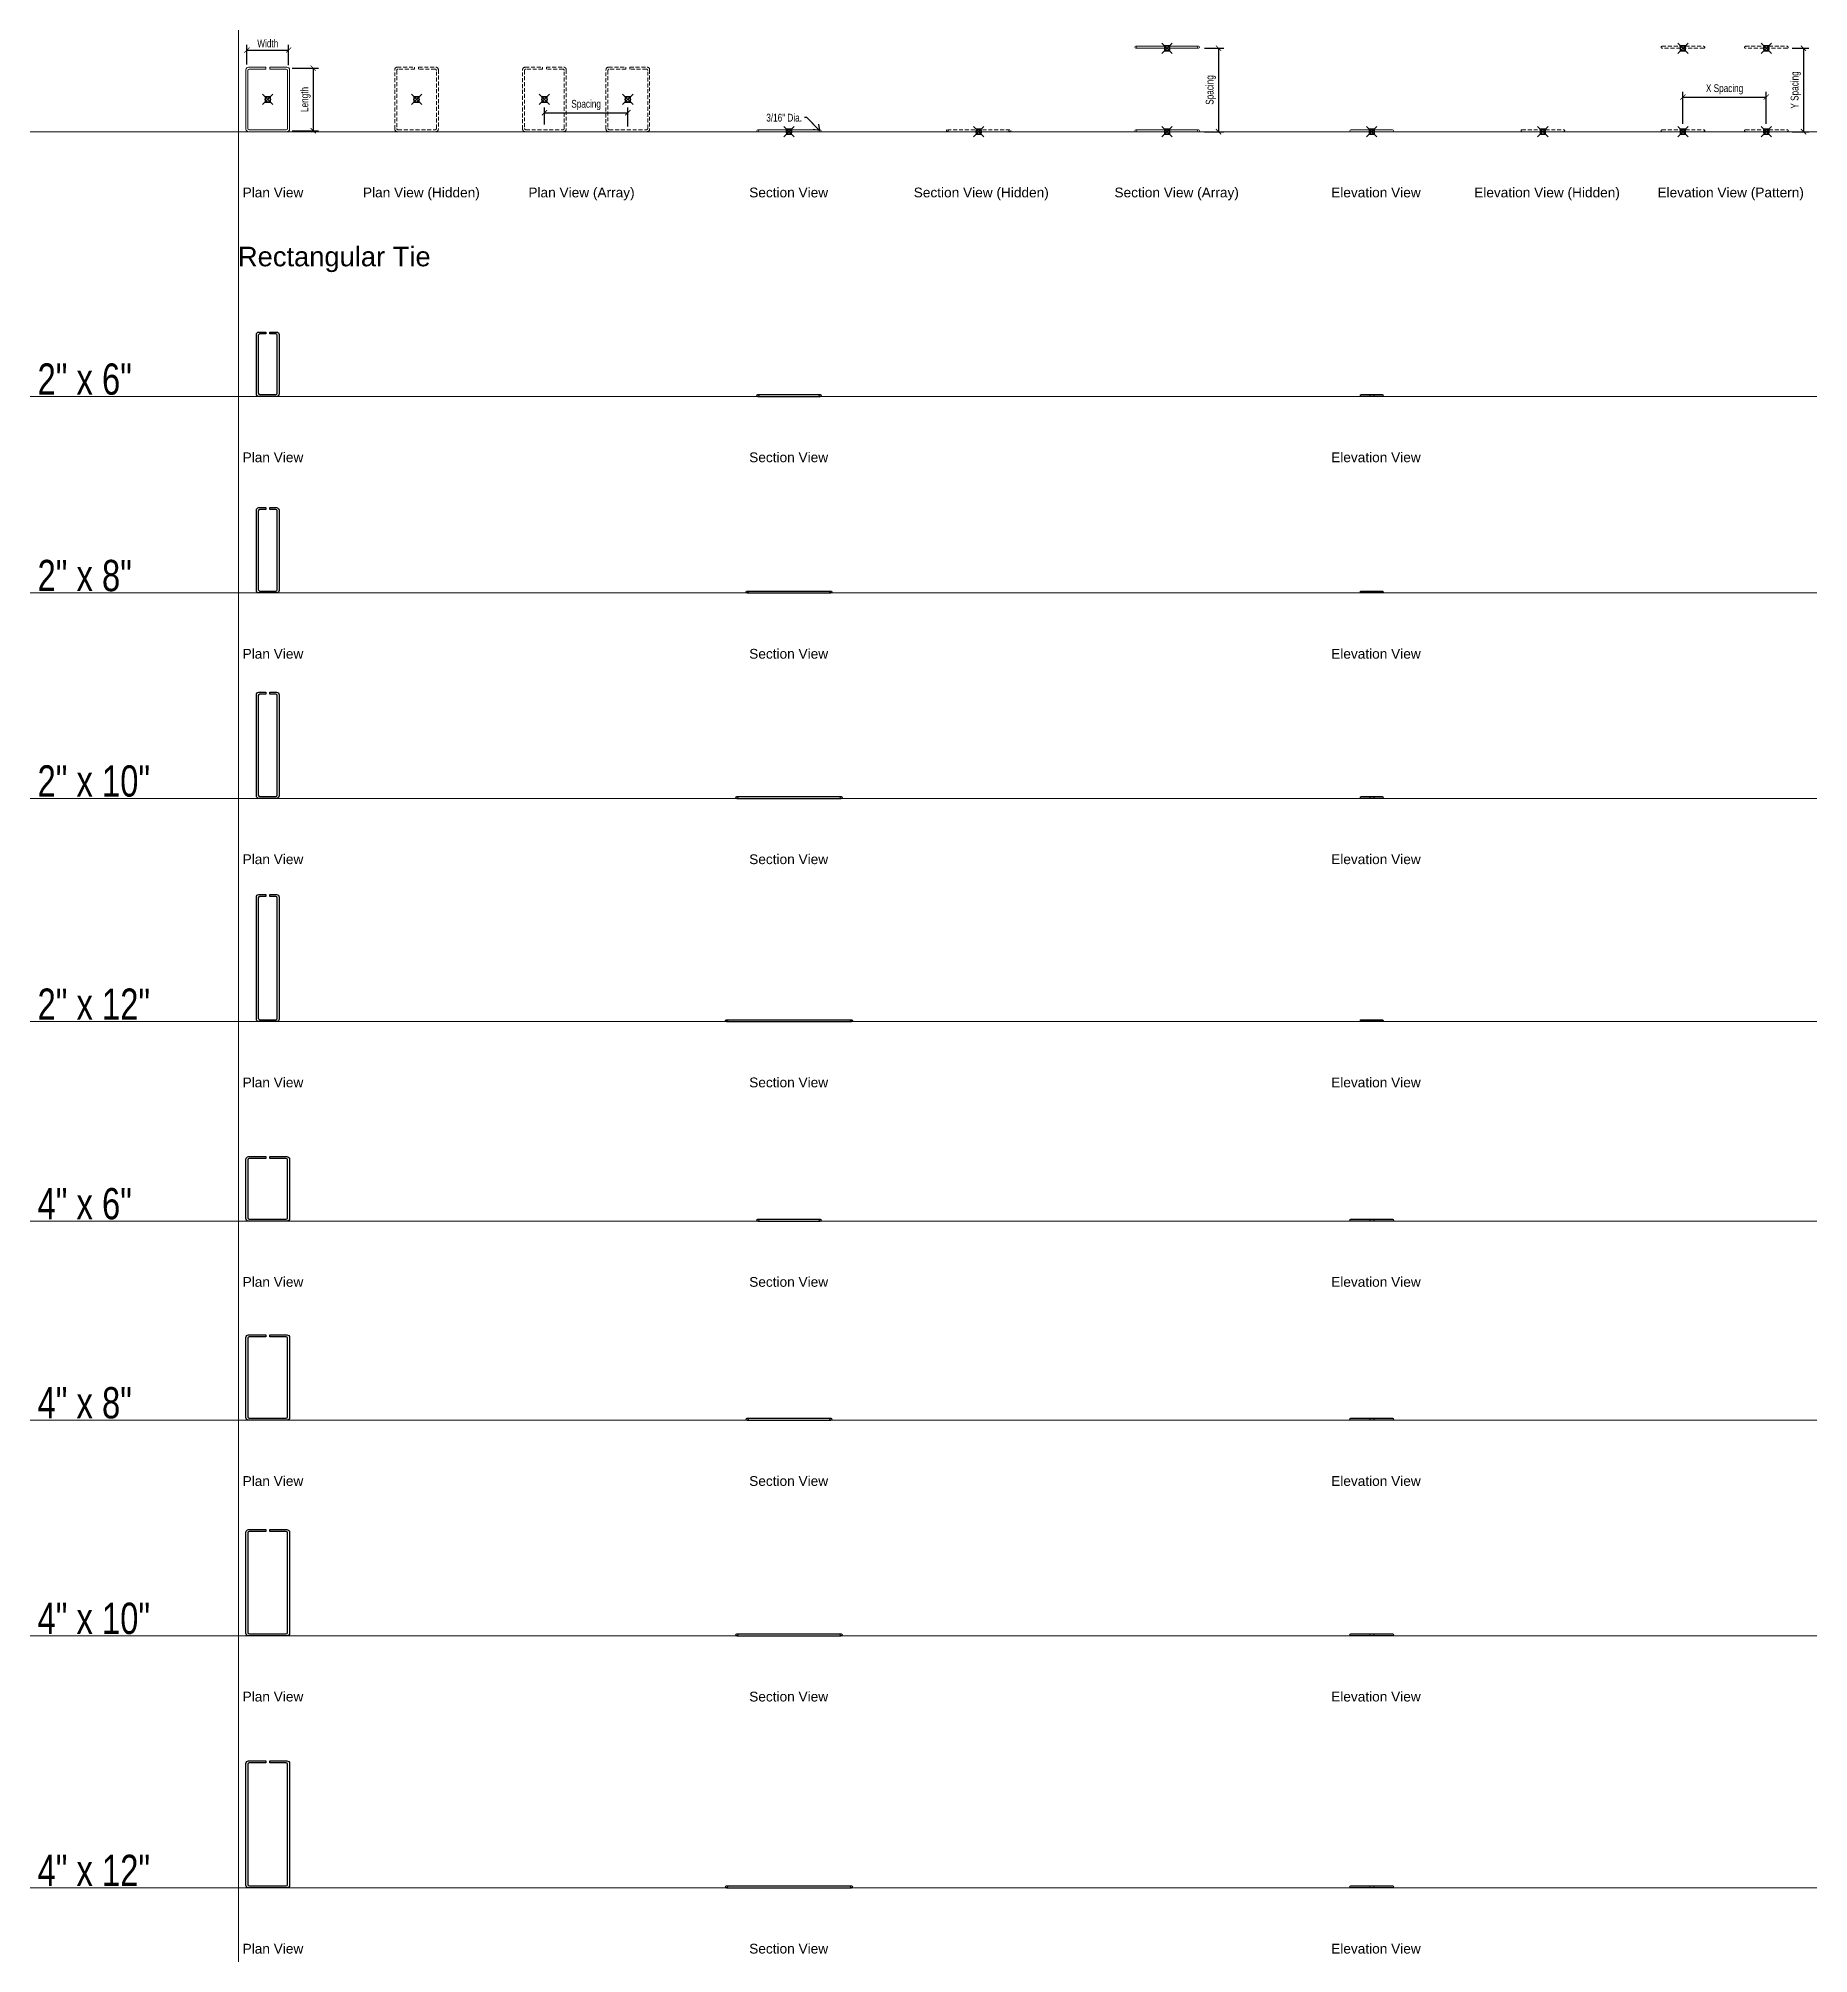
# Model space of a CAD drawing. Header units: inches. Extents: x 34 to 204, y -96 to 88.
import ezdxf
from ezdxf.enums import TextEntityAlignment as Align

# ---------------------------------------------------------------- set-up
doc = ezdxf.new("R2010")
doc.units = ezdxf.units.IN
doc.header["$LTSCALE"] = 48
doc.header["$MEASUREMENT"] = 0
doc.header["$PDMODE"] = 99
doc.header["$PDSIZE"] = 0.5
doc.linetypes.add('HIDDEN2', pattern=[0.1875, 0.125, -0.0625])
for name, color, linetype, lineweight in [('A-Anno-Dims', 211, 'Continuous', 25), ('A-Detl-Fine', 90, 'Continuous', 18), ('G-Anno-Ttlb', 213, 'Continuous', 50)]:
    doc.layers.add(name, color=color, linetype=linetype, lineweight=lineweight)
doc.layers.add('G-Anno-Nplt', color=140, linetype='Continuous', lineweight=18, plot=False)
doc.styles.add('Arch-Dim', font='arial.ttf', dxfattribs={"width": 0.75})
doc.styles.add('RomanS', font='romans.shx')
doc.dimstyles.new('Aec-Arch-I-96', dxfattribs={"dimscale": 96, "dimtxt": 0.09375, "dimasz": 0.0625, "dimexe": 0.0625, "dimexo": 0.0625, "dimgap": 0.03125, "dimtad": 1, "dimdec": 4, "dimzin": 3, "dimdsep": 46, "dimlunit": 4, "dimtxsty": 'Arch-Dim', "dimblk": 'ARCHTICK', "dimcen": 0.09375, "dimazin": 2, "dimtfac": 0.75, "dimtdec": 4, "dimtix": 1, "dimtmove": 2, "dimatfit": 2, "dimfxl": 1, "dimtolj": 1, "dimtzin": 0, "dimarcsym": 0})
doc.dimstyles.new('Aec-Arch-I-96$7', dxfattribs={"dimscale": 96, "dimtxt": 0.09375, "dimasz": 0.0625, "dimexe": 0.0625, "dimexo": 0.0625, "dimgap": 0.03125, "dimtad": 0, "dimdec": 4, "dimzin": 3, "dimdsep": 46, "dimlunit": 4, "dimtxsty": 'Arch-Dim', "dimblk": 'ARCHTICK', "dimcen": 0.09375, "dimazin": 2, "dimtfac": 0.75, "dimtdec": 4, "dimtix": 1, "dimtmove": 2, "dimatfit": 2, "dimfxl": 1, "dimtolj": 1, "dimtzin": 0, "dimarcsym": 0})

# ---------------------------------------------------------------- blocks, each defined once
blk = doc.blocks.new('Anno_Title_T2')
at = {"color": 0, "linetype": 'ByBlock', "lineweight": -2, "style": 'RomanS'}
blk.add_attdef('TITLE', (0, 0.5), '', height=1.25, dxfattribs=at)
blk.add_attdef('SCALE', text='', height=0.75, dxfattribs=at).set_placement((0, -0.5), align=Align.TOP_LEFT)
blk = doc.blocks.new('_ArchTick')
at = {"color": 0, "linetype": 'ByBlock', "const_width": 0.15}
blk.add_lwpolyline([(-0.5, -0.5), (0.5, 0.5)], dxfattribs=at)
blk = doc.blocks.new('*D4')
at = {"layer": 'A-Anno-Dims', "color": 8, "lineweight": -2, "transparency": 16777216}
for p, q in [((54.39, 85.22), (54.39, 87.11)), ((54.39, 86.61), (58.39, 86.61)), ((58.39, 85.15), (58.39, 87.11))]:
    blk.add_line(p, q, dxfattribs=at)
at = {"layer": 'Defpoints', "color": 0, "transparency": 16777216}
for p in [(58.39, 86.61), (54.39, 84.72), (58.39, 84.65)]:
    blk.add_point(p, dxfattribs=at)
at = {"layer": 'A-Anno-Dims', "color": 8, "lineweight": -2, "transparency": 16777216, "xscale": 0.5, "yscale": 0.5, "zscale": 0.5, "rotation": 180}
blk.add_blockref('_ArchTick', (54.39, 86.61), dxfattribs=at)
at = {"layer": 'A-Anno-Dims', "color": 8, "lineweight": -2, "transparency": 16777216, "xscale": 0.5, "yscale": 0.5, "zscale": 0.5}
blk.add_blockref('_ArchTick', (58.39, 86.61), dxfattribs=at)
at = {"layer": 'A-Anno-Dims', "color": 0, "transparency": 16777216, "insert": (56.39, 87.24), "char_height": 0.75, "attachment_point": 5, "style": 'Arch-Dim'}
blk.add_mtext('\\A1;Width', dxfattribs=at)
blk = doc.blocks.new('_Open90')
at = {"color": 0, "linetype": 'ByBlock', "lineweight": -2}
for p, q in [((0, 0), (-1, 0)), ((-0.5, 0.5), (0, 0)), ((0, 0), (-0.5, -0.5))]:
    blk.add_line(p, q, dxfattribs=at)
blk = doc.blocks.new('*D5')
at = {"layer": 'A-Anno-Dims', "color": 8, "lineweight": -2, "transparency": 16777216}
for p, q in [((58.73, 84.87), (61.25, 84.87)), ((60.75, 84.87), (60.75, 78.87)), ((58.73, 78.87), (61.25, 78.87))]:
    blk.add_line(p, q, dxfattribs=at)
at = {"layer": 'Defpoints', "color": 0, "transparency": 16777216}
for p in [(58.23, 84.87), (58.23, 78.87), (60.75, 78.87)]:
    blk.add_point(p, dxfattribs=at)
at = {"layer": 'A-Anno-Dims', "color": 8, "lineweight": -2, "transparency": 16777216, "xscale": 0.5, "yscale": 0.5, "zscale": 0.5}
for p, rotation in [((60.75, 84.87), 90), ((60.75, 78.87), 270)]:
    blk.add_blockref('_ArchTick', p, dxfattribs=dict(at, rotation=rotation))
at = {"layer": 'A-Anno-Dims', "color": 0, "transparency": 16777216, "insert": (60.02, 81.87), "char_height": 0.75, "attachment_point": 5, "rotation": 90, "style": 'Arch-Dim'}
blk.add_mtext('\\A1;Length', dxfattribs=at)
blk = doc.blocks.new('*D9')
at = {"layer": 'A-Anno-Dims', "color": 8, "lineweight": -2, "transparency": 16777216}
for p, q in [((82.93, 79.47), (82.93, 81.1)), ((90.93, 79.28), (90.93, 81.1)), ((82.93, 80.6), (90.93, 80.6))]:
    blk.add_line(p, q, dxfattribs=at)
at = {"layer": 'Defpoints', "color": 0, "transparency": 16777216}
for p in [(90.93, 80.6), (82.93, 78.97), (90.93, 78.78)]:
    blk.add_point(p, dxfattribs=at)
at = {"layer": 'A-Anno-Dims', "color": 8, "lineweight": -2, "transparency": 16777216, "xscale": 0.5, "yscale": 0.5, "zscale": 0.5, "rotation": 180}
blk.add_blockref('_ArchTick', (82.93, 80.6), dxfattribs=at)
at = {"layer": 'A-Anno-Dims', "color": 8, "lineweight": -2, "transparency": 16777216, "xscale": 0.5, "yscale": 0.5, "zscale": 0.5}
blk.add_blockref('_ArchTick', (90.93, 80.6), dxfattribs=at)
at = {"layer": 'A-Anno-Dims', "color": 0, "transparency": 16777216, "insert": (86.93, 81.34), "char_height": 0.75, "attachment_point": 5, "style": 'Arch-Dim'}
blk.add_mtext('\\A1;Spacing', dxfattribs=at)
blk = doc.blocks.new('*D6')
at = {"layer": 'A-Anno-Dims', "color": 8, "lineweight": -2, "transparency": 16777216}
for p, q in [((146.25, 86.78), (148.09, 86.78)), ((147.59, 86.78), (147.59, 78.78)), ((146.25, 78.78), (148.09, 78.78))]:
    blk.add_line(p, q, dxfattribs=at)
at = {"layer": 'Defpoints', "color": 0, "transparency": 16777216}
for p in [(145.75, 86.78), (145.75, 78.78), (147.59, 78.78)]:
    blk.add_point(p, dxfattribs=at)
at = {"layer": 'A-Anno-Dims', "color": 8, "lineweight": -2, "transparency": 16777216, "xscale": 0.5, "yscale": 0.5, "zscale": 0.5}
for p, rotation in [((147.59, 86.78), 90), ((147.59, 78.78), 270)]:
    blk.add_blockref('_ArchTick', p, dxfattribs=dict(at, rotation=rotation))
at = {"layer": 'A-Anno-Dims', "color": 0, "transparency": 16777216, "insert": (146.85, 82.78), "char_height": 0.75, "attachment_point": 5, "rotation": 90, "style": 'Arch-Dim'}
blk.add_mtext('\\A1;Spacing', dxfattribs=at)
blk = doc.blocks.new('*D7')
at = {"layer": 'A-Anno-Dims', "color": 8, "lineweight": -2, "transparency": 16777216}
for p, q in [((192.13, 79.53), (192.13, 82.6)), ((192.13, 82.1), (200.13, 82.1)), ((200.13, 79.53), (200.13, 82.6))]:
    blk.add_line(p, q, dxfattribs=at)
at = {"layer": 'Defpoints', "color": 0, "transparency": 16777216}
for p in [(200.13, 82.1), (192.13, 79.03), (200.13, 79.03)]:
    blk.add_point(p, dxfattribs=at)
at = {"layer": 'A-Anno-Dims', "color": 8, "lineweight": -2, "transparency": 16777216, "xscale": 0.5, "yscale": 0.5, "zscale": 0.5, "rotation": 180}
blk.add_blockref('_ArchTick', (192.13, 82.1), dxfattribs=at)
at = {"layer": 'A-Anno-Dims', "color": 8, "lineweight": -2, "transparency": 16777216, "xscale": 0.5, "yscale": 0.5, "zscale": 0.5}
blk.add_blockref('_ArchTick', (200.13, 82.1), dxfattribs=at)
at = {"layer": 'A-Anno-Dims', "color": 0, "transparency": 16777216, "insert": (196.13, 82.84), "char_height": 0.75, "attachment_point": 5, "style": 'Arch-Dim'}
blk.add_mtext('\\A1;X Spacing', dxfattribs=at)
blk = doc.blocks.new('*D8')
at = {"layer": 'A-Anno-Dims', "color": 8, "lineweight": -2, "transparency": 16777216}
for p, q in [((202.63, 86.78), (204.2, 86.78)), ((203.7, 86.78), (203.7, 78.78)), ((202.63, 78.78), (204.2, 78.78))]:
    blk.add_line(p, q, dxfattribs=at)
at = {"layer": 'Defpoints', "color": 0, "transparency": 16777216}
for p in [(202.13, 86.78), (202.13, 78.78), (203.7, 78.78)]:
    blk.add_point(p, dxfattribs=at)
at = {"layer": 'A-Anno-Dims', "color": 8, "lineweight": -2, "transparency": 16777216, "xscale": 0.5, "yscale": 0.5, "zscale": 0.5}
for p, rotation in [((203.7, 86.78), 90), ((203.7, 78.78), 270)]:
    blk.add_blockref('_ArchTick', p, dxfattribs=dict(at, rotation=rotation))
at = {"layer": 'A-Anno-Dims', "color": 0, "transparency": 16777216, "insert": (202.96, 82.78), "char_height": 0.75, "attachment_point": 5, "rotation": 90, "style": 'Arch-Dim'}
blk.add_mtext('\\A1;Y Spacing', dxfattribs=at)
blk = doc.blocks.new('AecDtl_2x6RectanglePlan')
at = {"color": 0, "linetype": 'ByBlock', "lineweight": -2, "ltscale": 0.0625}
blk.add_lwpolyline([(-0.1875, 2.90625), (-0.78125, 2.90625, 0.414213562), (-0.90625, 2.78125), (-0.90625, -2.78125, 0.414213562), (-0.78125, -2.90625), (0.78125, -2.90625, 0.414213562), (0.90625, -2.78125), (0.90625, 2.78125, 0.414213562), (0.78125, 2.90625), (0.1875, 2.90625), (0.1875, 3.09375), (0.84375, 3.09375, -0.414213562), (1.09375, 2.84375), (1.09375, -2.84375, -0.414213562), (0.84375, -3.09375), (-0.84375, -3.09375, -0.414213562), (-1.09375, -2.84375), (-1.09375, 2.84375, -0.414213562), (-0.84375, 3.09375), (-0.1875, 3.09375)], format="xyb", close=True, dxfattribs=at)
blk = doc.blocks.new('AecDtl_2x6RectangleSection')
at = {"color": 0, "linetype": 'ByBlock', "lineweight": -2, "ltscale": 0.0625}
for points in [[(-3, 0.1875), (3, 0.1875)], [(-3, 0), (3, 0)]]:
    blk.add_lwpolyline(points, dxfattribs=at)
for centre in [(-3, 0.09375), (3, 0.09375)]:
    blk.add_circle(centre, 0.09375, dxfattribs=at)
blk = doc.blocks.new('AecDtl_2x6RectangleElevation')
at = {"color": 0, "linetype": 'ByBlock', "lineweight": -2, "ltscale": 0.0625}
blk.add_lwpolyline([(1, 0), (-1, 0, -1), (-1, 0.1875), (1, 0.1875, -1)], format="xyb", close=True, dxfattribs=at)
for points in [[(-0.1875, 0.1875), (-0.1875, 0)], [(0.1875, 0.1875), (0.1875, 0)]]:
    blk.add_lwpolyline(points, dxfattribs=at)
blk = doc.blocks.new('AecDtl_2x8RectanglePlan')
at = {"color": 0, "linetype": 'ByBlock', "lineweight": -2, "ltscale": 0.0625}
blk.add_lwpolyline([(-0.1875, 3.90625), (-0.78125, 3.90625, 0.414213562), (-0.90625, 3.78125), (-0.90625, -3.78125, 0.414213562), (-0.78125, -3.90625), (0.78125, -3.90625, 0.414213562), (0.90625, -3.78125), (0.90625, 3.78125, 0.414213562), (0.78125, 3.90625), (0.1875, 3.90625), (0.1875, 4.09375), (0.84375, 4.09375, -0.414213562), (1.09375, 3.84375), (1.09375, -3.84375, -0.414213562), (0.84375, -4.09375), (-0.84375, -4.09375, -0.414213562), (-1.09375, -3.84375), (-1.09375, 3.84375, -0.414213562), (-0.84375, 4.09375), (-0.1875, 4.09375)], format="xyb", close=True, dxfattribs=at)
blk = doc.blocks.new('AecDtl_2x8RectangleSection')
at = {"color": 0, "linetype": 'ByBlock', "lineweight": -2, "ltscale": 0.0625}
for points in [[(-4, 0.1875), (4, 0.1875)], [(-4, 0), (4, 0)]]:
    blk.add_lwpolyline(points, dxfattribs=at)
for centre in [(-4, 0.09375), (4, 0.09375)]:
    blk.add_circle(centre, 0.09375, dxfattribs=at)
blk = doc.blocks.new('AecDtl_2x8RectangleElevation')
at = {"color": 0, "linetype": 'ByBlock', "lineweight": -2, "ltscale": 0.0625}
blk.add_lwpolyline([(1, 0), (-1, 0, -1), (-1, 0.1875), (1, 0.1875, -1)], format="xyb", close=True, dxfattribs=at)
for points in [[(-0.1875, 0.1875), (-0.1875, 0)], [(0.1875, 0.1875), (0.1875, 0)]]:
    blk.add_lwpolyline(points, dxfattribs=at)
blk = doc.blocks.new('AecDtl_2x10RectanglePlan')
at = {"color": 0, "linetype": 'ByBlock', "lineweight": -2, "ltscale": 0.0625}
blk.add_lwpolyline([(-0.1875, 4.90625), (-0.78125, 4.90625, 0.414213562), (-0.90625, 4.78125), (-0.90625, -4.78125, 0.414213562), (-0.78125, -4.90625), (0.78125, -4.90625, 0.414213562), (0.90625, -4.78125), (0.90625, 4.78125, 0.414213562), (0.78125, 4.90625), (0.1875, 4.90625), (0.1875, 5.09375), (0.84375, 5.09375, -0.414213562), (1.09375, 4.84375), (1.09375, -4.84375, -0.414213562), (0.84375, -5.09375), (-0.84375, -5.09375, -0.414213562), (-1.09375, -4.84375), (-1.09375, 4.84375, -0.414213562), (-0.84375, 5.09375), (-0.1875, 5.09375)], format="xyb", close=True, dxfattribs=at)
blk = doc.blocks.new('AecDtl_2x10RectangleSection')
at = {"color": 0, "linetype": 'ByBlock', "lineweight": -2, "ltscale": 0.0625}
for points in [[(-5, 0.1875), (5, 0.1875)], [(-5, 0), (5, 0)]]:
    blk.add_lwpolyline(points, dxfattribs=at)
for centre in [(-5, 0.09375), (5, 0.09375)]:
    blk.add_circle(centre, 0.09375, dxfattribs=at)
blk = doc.blocks.new('AecDtl_2x10RectangleElevation')
at = {"color": 0, "linetype": 'ByBlock', "lineweight": -2, "ltscale": 0.0625}
blk.add_lwpolyline([(1, 0), (-1, 0, -1), (-1, 0.1875), (1, 0.1875, -1)], format="xyb", close=True, dxfattribs=at)
for points in [[(-0.1875, 0.1875), (-0.1875, 0)], [(0.1875, 0.1875), (0.1875, 0)]]:
    blk.add_lwpolyline(points, dxfattribs=at)
blk = doc.blocks.new('AecDtl_2x12RectanglePlan')
at = {"color": 0, "linetype": 'ByBlock', "lineweight": -2, "ltscale": 0.0625}
blk.add_lwpolyline([(-0.1875, 5.90625), (-0.78125, 5.90625, 0.414213562), (-0.90625, 5.78125), (-0.90625, -5.78125, 0.414213562), (-0.78125, -5.90625), (0.78125, -5.90625, 0.414213562), (0.90625, -5.78125), (0.90625, 5.78125, 0.414213562), (0.78125, 5.90625), (0.1875, 5.90625), (0.1875, 6.09375), (0.84375, 6.09375, -0.414213562), (1.09375, 5.84375), (1.09375, -5.84375, -0.414213562), (0.84375, -6.09375), (-0.84375, -6.09375, -0.414213562), (-1.09375, -5.84375), (-1.09375, 5.84375, -0.414213562), (-0.84375, 6.09375), (-0.1875, 6.09375)], format="xyb", close=True, dxfattribs=at)
blk = doc.blocks.new('AecDtl_2x12RectangleSection')
at = {"color": 0, "linetype": 'ByBlock', "lineweight": -2, "ltscale": 0.0625}
for points in [[(-6, 0.1875), (6, 0.1875)], [(-6, 0), (6, 0)]]:
    blk.add_lwpolyline(points, dxfattribs=at)
for centre in [(-6, 0.09375), (6, 0.09375)]:
    blk.add_circle(centre, 0.09375, dxfattribs=at)
blk = doc.blocks.new('AecDtl_2x12RectangleElevation')
at = {"color": 0, "linetype": 'ByBlock', "lineweight": -2, "ltscale": 0.0625}
blk.add_lwpolyline([(1, 0), (-1, 0, -1), (-1, 0.1875), (1, 0.1875, -1)], format="xyb", close=True, dxfattribs=at)
for points in [[(-0.1875, 0.1875), (-0.1875, 0)], [(0.1875, 0.1875), (0.1875, 0)]]:
    blk.add_lwpolyline(points, dxfattribs=at)
blk = doc.blocks.new('AecDtl_4x6RectanglePlan')
at = {"color": 0, "linetype": 'ByBlock', "lineweight": -2, "ltscale": 0.0625}
blk.add_lwpolyline([(-0.1875, 2.90625), (-1.78125, 2.90625, 0.414213562), (-1.90625, 2.78125), (-1.90625, -2.78125, 0.414213562), (-1.78125, -2.90625), (1.78125, -2.90625, 0.414213562), (1.90625, -2.78125), (1.90625, 2.78125, 0.414213562), (1.78125, 2.90625), (0.1875, 2.90625), (0.1875, 3.09375), (1.84375, 3.09375, -0.414213562), (2.09375, 2.84375), (2.09375, -2.84375, -0.414213562), (1.84375, -3.09375), (-1.84375, -3.09375, -0.414213562), (-2.09375, -2.84375), (-2.09375, 2.84375, -0.414213562), (-1.84375, 3.09375), (-0.1875, 3.09375)], format="xyb", close=True, dxfattribs=at)
blk = doc.blocks.new('AecDtl_4x6RectangleSection')
at = {"color": 0, "linetype": 'ByBlock', "lineweight": -2, "ltscale": 0.0625}
for points in [[(-3, 0.1875), (3, 0.1875)], [(-3, 0), (3, 0)]]:
    blk.add_lwpolyline(points, dxfattribs=at)
for centre in [(-3, 0.09375), (3, 0.09375)]:
    blk.add_circle(centre, 0.09375, dxfattribs=at)
blk = doc.blocks.new('AecDtl_4x6RectangleElevation')
at = {"color": 0, "linetype": 'ByBlock', "lineweight": -2, "ltscale": 0.0625}
blk.add_lwpolyline([(2, 0), (-2, 0, -1), (-2, 0.1875), (2, 0.1875, -1)], format="xyb", close=True, dxfattribs=at)
for points in [[(-0.1875, 0.1875), (-0.1875, 0)], [(0.1875, 0.1875), (0.1875, 0)]]:
    blk.add_lwpolyline(points, dxfattribs=at)
blk = doc.blocks.new('AecDtl_4x8RectanglePlan')
at = {"color": 0, "linetype": 'ByBlock', "lineweight": -2, "ltscale": 0.0625}
blk.add_lwpolyline([(-0.1875, 3.90625), (-1.78125, 3.90625, 0.414213562), (-1.90625, 3.78125), (-1.90625, -3.78125, 0.414213562), (-1.78125, -3.90625), (1.78125, -3.90625, 0.414213562), (1.90625, -3.78125), (1.90625, 3.78125, 0.414213562), (1.78125, 3.90625), (0.1875, 3.90625), (0.1875, 4.09375), (1.84375, 4.09375, -0.414213562), (2.09375, 3.84375), (2.09375, -3.84375, -0.414213562), (1.84375, -4.09375), (-1.84375, -4.09375, -0.414213562), (-2.09375, -3.84375), (-2.09375, 3.84375, -0.414213562), (-1.84375, 4.09375), (-0.1875, 4.09375)], format="xyb", close=True, dxfattribs=at)
blk = doc.blocks.new('AecDtl_4x8RectangleSection')
at = {"color": 0, "linetype": 'ByBlock', "lineweight": -2, "ltscale": 0.0625}
for points in [[(-4, 0.1875), (4, 0.1875)], [(-4, 0), (4, 0)]]:
    blk.add_lwpolyline(points, dxfattribs=at)
for centre in [(-4, 0.09375), (4, 0.09375)]:
    blk.add_circle(centre, 0.09375, dxfattribs=at)
blk = doc.blocks.new('AecDtl_4x8RectangleElevation')
at = {"color": 0, "linetype": 'ByBlock', "lineweight": -2, "ltscale": 0.0625}
blk.add_lwpolyline([(2, 0), (-2, 0, -1), (-2, 0.1875), (2, 0.1875, -1)], format="xyb", close=True, dxfattribs=at)
for points in [[(-0.1875, 0.1875), (-0.1875, 0)], [(0.1875, 0.1875), (0.1875, 0)]]:
    blk.add_lwpolyline(points, dxfattribs=at)
blk = doc.blocks.new('AecDtl_4x10RectanglePlan')
at = {"color": 0, "linetype": 'ByBlock', "lineweight": -2, "ltscale": 0.0625}
blk.add_lwpolyline([(-0.1875, 4.90625), (-1.78125, 4.90625, 0.414213562), (-1.90625, 4.78125), (-1.90625, -4.78125, 0.414213562), (-1.78125, -4.90625), (1.78125, -4.90625, 0.414213562), (1.90625, -4.78125), (1.90625, 4.78125, 0.414213562), (1.78125, 4.90625), (0.1875, 4.90625), (0.1875, 5.09375), (1.84375, 5.09375, -0.414213562), (2.09375, 4.84375), (2.09375, -4.84375, -0.414213562), (1.84375, -5.09375), (-1.84375, -5.09375, -0.414213562), (-2.09375, -4.84375), (-2.09375, 4.84375, -0.414213562), (-1.84375, 5.09375), (-0.1875, 5.09375)], format="xyb", close=True, dxfattribs=at)
blk = doc.blocks.new('AecDtl_4x10RectangleSection')
at = {"color": 0, "linetype": 'ByBlock', "lineweight": -2, "ltscale": 0.0625}
for points in [[(-5, 0.1875), (5, 0.1875)], [(-5, 0), (5, 0)]]:
    blk.add_lwpolyline(points, dxfattribs=at)
for centre in [(-5, 0.09375), (5, 0.09375)]:
    blk.add_circle(centre, 0.09375, dxfattribs=at)
blk = doc.blocks.new('AecDtl_4x10RectangleElevation')
at = {"color": 0, "linetype": 'ByBlock', "lineweight": -2, "ltscale": 0.0625}
blk.add_lwpolyline([(2, 0), (-2, 0, -1), (-2, 0.1875), (2, 0.1875, -1)], format="xyb", close=True, dxfattribs=at)
blk = doc.blocks.new('AecDtl_4x12RectanglePlan')
at = {"color": 0, "linetype": 'ByBlock', "lineweight": -2, "ltscale": 0.0625}
blk.add_lwpolyline([(-0.1875, 5.90625), (-1.78125, 5.90625, 0.414213562), (-1.90625, 5.78125), (-1.90625, -5.78125, 0.414213562), (-1.78125, -5.90625), (1.78125, -5.90625, 0.414213562), (1.90625, -5.78125), (1.90625, 5.78125, 0.414213562), (1.78125, 5.90625), (0.1875, 5.90625), (0.1875, 6.09375), (1.84375, 6.09375, -0.414213562), (2.09375, 5.84375), (2.09375, -5.84375, -0.414213562), (1.84375, -6.09375), (-1.84375, -6.09375, -0.414213562), (-2.09375, -5.84375), (-2.09375, 5.84375, -0.414213562), (-1.84375, 6.09375), (-0.1875, 6.09375)], format="xyb", close=True, dxfattribs=at)
blk = doc.blocks.new('AecDtl_4x12RectangleSection')
at = {"color": 0, "linetype": 'ByBlock', "lineweight": -2, "ltscale": 0.0625}
for points in [[(-6, 0.1875), (6, 0.1875)], [(-6, 0), (6, 0)]]:
    blk.add_lwpolyline(points, dxfattribs=at)
for centre in [(-6, 0.09375), (6, 0.09375)]:
    blk.add_circle(centre, 0.09375, dxfattribs=at)
blk = doc.blocks.new('AecDtl_4x12RectangleElevation')
at = {"color": 0, "linetype": 'ByBlock', "lineweight": -2, "ltscale": 0.0625}
blk.add_lwpolyline([(2, 0), (-2, 0, -1), (-2, 0.1875), (2, 0.1875, -1)], format="xyb", close=True, dxfattribs=at)

msp = doc.modelspace()

# ---------------------------------------------------------------- linework, layer by layer
at = {"layer": 'A-Anno-Dims'}
for p in [(142.65617, 86.77984), (192.1324, 86.77984), (200.1324, 86.77984), (56.39015, 81.87359), (70.66265, 81.87359), (82.92879, 81.87359), (90.92879, 81.87359), (106.38853, 78.77984), (124.57713, 78.77984), (142.65617, 78.77984), (162.2898, 78.77984), (178.70159, 78.77984), (192.1324, 78.77984), (200.1324, 78.77984)]:
    msp.add_point(p, dxfattribs=at)
at = {"layer": 'A-Detl-Fine'}
for points in [[(139.65617, 86.96734), (145.65617, 86.96734)], [(139.65617, 86.77984), (145.65617, 86.77984)], [(103.38853, 78.96734), (109.38853, 78.96734)], [(103.38853, 78.77984), (109.38853, 78.77984)], [(139.65617, 78.96734), (145.65617, 78.96734)], [(139.65617, 78.77984), (145.65617, 78.77984)], [(162.1023, 78.96734), (162.1023, 78.77984)], [(162.4773, 78.96734), (162.4773, 78.77984)], [(162.1023, -65.30071), (162.1023, -65.48821)], [(162.4773, -65.30071), (162.4773, -65.48821)], [(162.1023, -89.47804), (162.1023, -89.66554)], [(162.4773, -89.47804), (162.4773, -89.66554)]]:
    msp.add_lwpolyline(points, dxfattribs=at)
at = {"layer": 'A-Detl-Fine', "linetype": 'HIDDEN2', "ltscale": 0.0625}
for points in [[(194.1324, 86.77984), (190.1324, 86.77984, -1), (190.1324, 86.96734), (194.1324, 86.96734, -1)], [(202.1324, 86.77984), (198.1324, 86.77984, -1), (198.1324, 86.96734), (202.1324, 86.96734, -1)], [(70.47515, 84.77984), (68.8814, 84.77984, 0.414213562), (68.7564, 84.65484), (68.7564, 79.09234, 0.414213562), (68.8814, 78.96734), (72.4439, 78.96734, 0.414213562), (72.5689, 79.09234), (72.5689, 84.65484, 0.414213562), (72.4439, 84.77984), (70.85015, 84.77984), (70.85015, 84.96734), (72.5064, 84.96734, -0.414213562), (72.7564, 84.71734), (72.7564, 79.02984, -0.414213562), (72.5064, 78.77984), (68.8189, 78.77984, -0.414213562), (68.5689, 79.02984), (68.5689, 84.71734, -0.414213562), (68.8189, 84.96734), (70.47515, 84.96734)], [(82.74129, 84.77984), (81.14754, 84.77984, 0.414213562), (81.02254, 84.65484), (81.02254, 79.09234, 0.414213562), (81.14754, 78.96734), (84.71004, 78.96734, 0.414213562), (84.83504, 79.09234), (84.83504, 84.65484, 0.414213562), (84.71004, 84.77984), (83.11629, 84.77984), (83.11629, 84.96734), (84.77254, 84.96734, -0.414213562), (85.02254, 84.71734), (85.02254, 79.02984, -0.414213562), (84.77254, 78.77984), (81.08504, 78.77984, -0.414213562), (80.83504, 79.02984), (80.83504, 84.71734, -0.414213562), (81.08504, 84.96734), (82.74129, 84.96734)], [(90.74129, 84.77984), (89.14754, 84.77984, 0.414213562), (89.02254, 84.65484), (89.02254, 79.09234, 0.414213562), (89.14754, 78.96734), (92.71004, 78.96734, 0.414213562), (92.83504, 79.09234), (92.83504, 84.65484, 0.414213562), (92.71004, 84.77984), (91.11629, 84.77984), (91.11629, 84.96734), (92.77254, 84.96734, -0.414213562), (93.02254, 84.71734), (93.02254, 79.02984, -0.414213562), (92.77254, 78.77984), (89.08504, 78.77984, -0.414213562), (88.83504, 79.02984), (88.83504, 84.71734, -0.414213562), (89.08504, 84.96734), (90.74129, 84.96734)], [(180.70159, 78.77984), (176.70159, 78.77984, -1), (176.70159, 78.96734), (180.70159, 78.96734, -1)], [(194.1324, 78.77984), (190.1324, 78.77984, -1), (190.1324, 78.96734), (194.1324, 78.96734, -1)], [(202.1324, 78.77984), (198.1324, 78.77984, -1), (198.1324, 78.96734), (202.1324, 78.96734, -1)]]:
    msp.add_lwpolyline(points, format="xyb", close=True, dxfattribs=at)
for points in [[(191.9449, 86.96734), (191.9449, 86.77984)], [(192.3199, 86.96734), (192.3199, 86.77984)], [(199.9449, 86.96734), (199.9449, 86.77984)], [(200.3199, 86.96734), (200.3199, 86.77984)], [(121.57713, 78.96734), (127.57713, 78.96734)], [(121.57713, 78.77984), (127.57713, 78.77984)], [(178.51409, 78.96734), (178.51409, 78.77984)], [(178.88909, 78.96734), (178.88909, 78.77984)], [(191.9449, 78.96734), (191.9449, 78.77984)], [(192.3199, 78.96734), (192.3199, 78.77984)], [(199.9449, 78.96734), (199.9449, 78.77984)], [(200.3199, 78.96734), (200.3199, 78.77984)]]:
    msp.add_lwpolyline(points, dxfattribs=at)
at = {"layer": 'A-Detl-Fine'}
for points in [[(56.20265, 84.77984), (54.6089, 84.77984, 0.414213562), (54.4839, 84.65484), (54.4839, 79.09234, 0.414213562), (54.6089, 78.96734), (58.1714, 78.96734, 0.414213562), (58.2964, 79.09234), (58.2964, 84.65484, 0.414213562), (58.1714, 84.77984), (56.57765, 84.77984), (56.57765, 84.96734), (58.2339, 84.96734, -0.414213562), (58.4839, 84.71734), (58.4839, 79.02984, -0.414213562), (58.2339, 78.77984), (54.5464, 78.77984, -0.414213562), (54.2964, 79.02984), (54.2964, 84.71734, -0.414213562), (54.5464, 84.96734), (56.20265, 84.96734)], [(164.2898, 78.77984), (160.2898, 78.77984, -1), (160.2898, 78.96734), (164.2898, 78.96734, -1)]]:
    msp.add_lwpolyline(points, format="xyb", close=True, dxfattribs=at)
for centre in [(139.65617, 86.87359), (145.65617, 86.87359), (103.38853, 78.87359), (109.38853, 78.87359), (139.65617, 78.87359), (145.65617, 78.87359)]:
    msp.add_circle(centre, 0.09375, dxfattribs=at)
at = {"layer": 'A-Detl-Fine', "linetype": 'HIDDEN2', "ltscale": 0.0625}
for centre in [(121.57713, 78.87359), (127.57713, 78.87359)]:
    msp.add_circle(centre, 0.09375, dxfattribs=at)
at = {"layer": 'G-Anno-Nplt'}
for p, direction in [((53.57765, 722.16408), (0, -1)), ((1411.1787, 78.77984), (1, 0)), ((1411.1787, 53.37735), (1, 0)), ((1411.1787, 34.53404), (1, 0)), ((1411.1787, 14.82841), (1, 0)), ((1411.1787, -6.58019), (1, 0)), ((1411.1787, -25.71201), (1, 0)), ((1411.1787, -44.80945), (1, 0)), ((1411.1787, -65.48821), (1, 0)), ((1411.1787, -89.66554), (1, 0))]:
    msp.add_xline(p, direction, dxfattribs=at)

# ---------------------------------------------------------------- block references
for name, p in [('AecDtl_2x6RectanglePlan', (56.39015, 56.4711)), ('AecDtl_2x6RectangleSection', (106.38853, 53.37735)), ('AecDtl_2x6RectangleElevation', (162.2898, 53.37735)), ('AecDtl_2x8RectanglePlan', (56.39015, 38.62779)), ('AecDtl_2x8RectangleSection', (106.38853, 34.53404)), ('AecDtl_2x8RectangleElevation', (162.2898, 34.53404)), ('AecDtl_2x10RectanglePlan', (56.39015, 19.92216)), ('AecDtl_2x10RectangleSection', (106.38853, 14.82841)), ('AecDtl_2x10RectangleElevation', (162.2898, 14.82841)), ('AecDtl_2x12RectanglePlan', (56.39015, -0.48644)), ('AecDtl_2x12RectangleSection', (106.38853, -6.58019)), ('AecDtl_2x12RectangleElevation', (162.2898, -6.58019)), ('AecDtl_4x6RectanglePlan', (56.39015, -22.61826)), ('AecDtl_4x6RectangleSection', (106.38853, -25.71201)), ('AecDtl_4x6RectangleElevation', (162.2898, -25.71201)), ('AecDtl_4x8RectanglePlan', (56.39015, -40.7157)), ('AecDtl_4x8RectangleSection', (106.38853, -44.80945)), ('AecDtl_4x8RectangleElevation', (162.2898, -44.80945)), ('AecDtl_4x10RectanglePlan', (56.39015, -60.39446)), ('AecDtl_4x10RectangleSection', (106.38853, -65.48821)), ('AecDtl_4x10RectangleElevation', (162.2898, -65.48821)), ('AecDtl_4x12RectanglePlan', (56.39015, -83.57179)), ('AecDtl_4x12RectangleSection', (106.38853, -89.66554)), ('AecDtl_4x12RectangleElevation', (162.2898, -89.66554))]:
    msp.add_blockref(name, p)
at = {"layer": 'G-Anno-Ttlb'}
ref = msp.add_blockref('Anno_Title_T2', (53.97877, 72.10449), dxfattribs=dict(at, xscale=0.75, yscale=0.75, zscale=0.75))
ref.add_attrib('TITLE', 'Plan View', (53.97877, 72.47949), dxfattribs={"layer": '0', "color": 0, "linetype": 'ByBlock', "lineweight": -2, "height": 0.9375, "style": 'Arch-Dim'})
ref = msp.add_blockref('Anno_Title_T2', (65.52179, 72.10449), dxfattribs=dict(at, xscale=0.75, yscale=0.75, zscale=0.75))
ref.add_attrib('TITLE', 'Plan View (Hidden)', (65.52179, 72.47949), dxfattribs={"layer": '0', "color": 0, "linetype": 'ByBlock', "lineweight": -2, "height": 0.9375, "style": 'Arch-Dim'})
ref = msp.add_blockref('Anno_Title_T2', (81.39237, 72.10449), dxfattribs=dict(at, xscale=0.75, yscale=0.75, zscale=0.75))
ref.add_attrib('TITLE', 'Plan View (Array)', (81.39237, 72.47949), dxfattribs={"layer": '0', "color": 0, "linetype": 'ByBlock', "lineweight": -2, "height": 0.9375, "style": 'Arch-Dim'})
ref = msp.add_blockref('Anno_Title_T2', (102.57095, 72.10449), dxfattribs=dict(at, xscale=0.75, yscale=0.75, zscale=0.75))
ref.add_attrib('TITLE', 'Section View', (102.57095, 72.47949), dxfattribs={"layer": '0', "color": 0, "linetype": 'ByBlock', "lineweight": -2, "height": 0.9375, "style": 'Arch-Dim'})
ref = msp.add_blockref('Anno_Title_T2', (118.35305, 72.10449), dxfattribs=dict(at, xscale=0.75, yscale=0.75, zscale=0.75))
ref.add_attrib('TITLE', 'Section View (Hidden)', (118.35305, 72.47949), dxfattribs={"layer": '0', "color": 0, "linetype": 'ByBlock', "lineweight": -2, "height": 0.9375, "style": 'Arch-Dim'})
ref = msp.add_blockref('Anno_Title_T2', (137.60788, 72.10449), dxfattribs=dict(at, xscale=0.75, yscale=0.75, zscale=0.75))
ref.add_attrib('TITLE', 'Section View (Array)', (137.60788, 72.47949), dxfattribs={"layer": '0', "color": 0, "linetype": 'ByBlock', "lineweight": -2, "height": 0.9375, "style": 'Arch-Dim'})
ref = msp.add_blockref('Anno_Title_T2', (158.39504, 72.10449), dxfattribs=dict(at, xscale=0.75, yscale=0.75, zscale=0.75))
ref.add_attrib('TITLE', 'Elevation View', (158.39504, 72.47949), dxfattribs={"layer": '0', "color": 0, "linetype": 'ByBlock', "lineweight": -2, "height": 0.9375, "style": 'Arch-Dim'})
ref = msp.add_blockref('Anno_Title_T2', (172.11355, 72.10449), dxfattribs=dict(at, xscale=0.75, yscale=0.75, zscale=0.75))
ref.add_attrib('TITLE', 'Elevation View (Hidden)', (172.11355, 72.47949), dxfattribs={"layer": '0', "color": 0, "linetype": 'ByBlock', "lineweight": -2, "height": 0.9375, "style": 'Arch-Dim'})
ref = msp.add_blockref('Anno_Title_T2', (189.69231, 72.10449), dxfattribs=dict(at, xscale=0.75, yscale=0.75, zscale=0.75))
ref.add_attrib('TITLE', 'Elevation View (Pattern)', (189.69231, 72.47949), dxfattribs={"layer": '0', "color": 0, "linetype": 'ByBlock', "lineweight": -2, "height": 0.9375, "style": 'Arch-Dim'})
ref = msp.add_blockref('Anno_Title_T2', (53.52781, 65.11816), dxfattribs=dict(at, xscale=1.5, yscale=1.5, zscale=1.5))
ref.add_attrib('TITLE', 'Rectangular Tie', (53.52781, 65.86816), dxfattribs={"layer": '0', "color": 0, "linetype": 'ByBlock', "lineweight": -2, "height": 1.875, "style": 'Arch-Dim'})
ref = msp.add_blockref('Anno_Title_T2', (53.97877, 46.70201), dxfattribs=dict(at, xscale=0.75, yscale=0.75, zscale=0.75))
ref.add_attrib('TITLE', 'Plan View', (53.97877, 47.07701), dxfattribs={"layer": '0', "color": 0, "linetype": 'ByBlock', "lineweight": -2, "height": 0.9375, "style": 'Arch-Dim'})
ref = msp.add_blockref('Anno_Title_T2', (102.57095, 46.70201), dxfattribs=dict(at, xscale=0.75, yscale=0.75, zscale=0.75))
ref.add_attrib('TITLE', 'Section View', (102.57095, 47.07701), dxfattribs={"layer": '0', "color": 0, "linetype": 'ByBlock', "lineweight": -2, "height": 0.9375, "style": 'Arch-Dim'})
ref = msp.add_blockref('Anno_Title_T2', (158.39504, 46.70201), dxfattribs=dict(at, xscale=0.75, yscale=0.75, zscale=0.75))
ref.add_attrib('TITLE', 'Elevation View', (158.39504, 47.07701), dxfattribs={"layer": '0', "color": 0, "linetype": 'ByBlock', "lineweight": -2, "height": 0.9375, "style": 'Arch-Dim'})
ref = msp.add_blockref('Anno_Title_T2', (53.97877, 27.8587), dxfattribs=dict(at, xscale=0.75, yscale=0.75, zscale=0.75))
ref.add_attrib('TITLE', 'Plan View', (53.97877, 28.2337), dxfattribs={"layer": '0', "color": 0, "linetype": 'ByBlock', "lineweight": -2, "height": 0.9375, "style": 'Arch-Dim'})
ref = msp.add_blockref('Anno_Title_T2', (102.57095, 27.8587), dxfattribs=dict(at, xscale=0.75, yscale=0.75, zscale=0.75))
ref.add_attrib('TITLE', 'Section View', (102.57095, 28.2337), dxfattribs={"layer": '0', "color": 0, "linetype": 'ByBlock', "lineweight": -2, "height": 0.9375, "style": 'Arch-Dim'})
ref = msp.add_blockref('Anno_Title_T2', (158.39504, 27.8587), dxfattribs=dict(at, xscale=0.75, yscale=0.75, zscale=0.75))
ref.add_attrib('TITLE', 'Elevation View', (158.39504, 28.2337), dxfattribs={"layer": '0', "color": 0, "linetype": 'ByBlock', "lineweight": -2, "height": 0.9375, "style": 'Arch-Dim'})
ref = msp.add_blockref('Anno_Title_T2', (53.97877, 8.15306), dxfattribs=dict(at, xscale=0.75, yscale=0.75, zscale=0.75))
ref.add_attrib('TITLE', 'Plan View', (53.97877, 8.52806), dxfattribs={"layer": '0', "color": 0, "linetype": 'ByBlock', "lineweight": -2, "height": 0.9375, "style": 'Arch-Dim'})
ref = msp.add_blockref('Anno_Title_T2', (102.57095, 8.15306), dxfattribs=dict(at, xscale=0.75, yscale=0.75, zscale=0.75))
ref.add_attrib('TITLE', 'Section View', (102.57095, 8.52806), dxfattribs={"layer": '0', "color": 0, "linetype": 'ByBlock', "lineweight": -2, "height": 0.9375, "style": 'Arch-Dim'})
ref = msp.add_blockref('Anno_Title_T2', (158.39504, 8.15306), dxfattribs=dict(at, xscale=0.75, yscale=0.75, zscale=0.75))
ref.add_attrib('TITLE', 'Elevation View', (158.39504, 8.52806), dxfattribs={"layer": '0', "color": 0, "linetype": 'ByBlock', "lineweight": -2, "height": 0.9375, "style": 'Arch-Dim'})
ref = msp.add_blockref('Anno_Title_T2', (53.97877, -13.25554), dxfattribs=dict(at, xscale=0.75, yscale=0.75, zscale=0.75))
ref.add_attrib('TITLE', 'Plan View', (53.97877, -12.88054), dxfattribs={"layer": '0', "color": 0, "linetype": 'ByBlock', "lineweight": -2, "height": 0.9375, "style": 'Arch-Dim'})
ref = msp.add_blockref('Anno_Title_T2', (102.57095, -13.25554), dxfattribs=dict(at, xscale=0.75, yscale=0.75, zscale=0.75))
ref.add_attrib('TITLE', 'Section View', (102.57095, -12.88054), dxfattribs={"layer": '0', "color": 0, "linetype": 'ByBlock', "lineweight": -2, "height": 0.9375, "style": 'Arch-Dim'})
ref = msp.add_blockref('Anno_Title_T2', (158.39504, -13.25554), dxfattribs=dict(at, xscale=0.75, yscale=0.75, zscale=0.75))
ref.add_attrib('TITLE', 'Elevation View', (158.39504, -12.88054), dxfattribs={"layer": '0', "color": 0, "linetype": 'ByBlock', "lineweight": -2, "height": 0.9375, "style": 'Arch-Dim'})
ref = msp.add_blockref('Anno_Title_T2', (53.97877, -32.38736), dxfattribs=dict(at, xscale=0.75, yscale=0.75, zscale=0.75))
ref.add_attrib('TITLE', 'Plan View', (53.97877, -32.01236), dxfattribs={"layer": '0', "color": 0, "linetype": 'ByBlock', "lineweight": -2, "height": 0.9375, "style": 'Arch-Dim'})
ref = msp.add_blockref('Anno_Title_T2', (102.57095, -32.38736), dxfattribs=dict(at, xscale=0.75, yscale=0.75, zscale=0.75))
ref.add_attrib('TITLE', 'Section View', (102.57095, -32.01236), dxfattribs={"layer": '0', "color": 0, "linetype": 'ByBlock', "lineweight": -2, "height": 0.9375, "style": 'Arch-Dim'})
ref = msp.add_blockref('Anno_Title_T2', (158.39504, -32.38736), dxfattribs=dict(at, xscale=0.75, yscale=0.75, zscale=0.75))
ref.add_attrib('TITLE', 'Elevation View', (158.39504, -32.01236), dxfattribs={"layer": '0', "color": 0, "linetype": 'ByBlock', "lineweight": -2, "height": 0.9375, "style": 'Arch-Dim'})
ref = msp.add_blockref('Anno_Title_T2', (53.97877, -51.4848), dxfattribs=dict(at, xscale=0.75, yscale=0.75, zscale=0.75))
ref.add_attrib('TITLE', 'Plan View', (53.97877, -51.1098), dxfattribs={"layer": '0', "color": 0, "linetype": 'ByBlock', "lineweight": -2, "height": 0.9375, "style": 'Arch-Dim'})
ref = msp.add_blockref('Anno_Title_T2', (102.57095, -51.4848), dxfattribs=dict(at, xscale=0.75, yscale=0.75, zscale=0.75))
ref.add_attrib('TITLE', 'Section View', (102.57095, -51.1098), dxfattribs={"layer": '0', "color": 0, "linetype": 'ByBlock', "lineweight": -2, "height": 0.9375, "style": 'Arch-Dim'})
ref = msp.add_blockref('Anno_Title_T2', (158.39504, -51.4848), dxfattribs=dict(at, xscale=0.75, yscale=0.75, zscale=0.75))
ref.add_attrib('TITLE', 'Elevation View', (158.39504, -51.1098), dxfattribs={"layer": '0', "color": 0, "linetype": 'ByBlock', "lineweight": -2, "height": 0.9375, "style": 'Arch-Dim'})
ref = msp.add_blockref('Anno_Title_T2', (53.97877, -72.16356), dxfattribs=dict(at, xscale=0.75, yscale=0.75, zscale=0.75))
ref.add_attrib('TITLE', 'Plan View', (53.97877, -71.78856), dxfattribs={"layer": '0', "color": 0, "linetype": 'ByBlock', "lineweight": -2, "height": 0.9375, "style": 'Arch-Dim'})
ref = msp.add_blockref('Anno_Title_T2', (102.57095, -72.16356), dxfattribs=dict(at, xscale=0.75, yscale=0.75, zscale=0.75))
ref.add_attrib('TITLE', 'Section View', (102.57095, -71.78856), dxfattribs={"layer": '0', "color": 0, "linetype": 'ByBlock', "lineweight": -2, "height": 0.9375, "style": 'Arch-Dim'})
ref = msp.add_blockref('Anno_Title_T2', (158.39504, -72.16356), dxfattribs=dict(at, xscale=0.75, yscale=0.75, zscale=0.75))
ref.add_attrib('TITLE', 'Elevation View', (158.39504, -71.78856), dxfattribs={"layer": '0', "color": 0, "linetype": 'ByBlock', "lineweight": -2, "height": 0.9375, "style": 'Arch-Dim'})
ref = msp.add_blockref('Anno_Title_T2', (53.97877, -96.34088), dxfattribs=dict(at, xscale=0.75, yscale=0.75, zscale=0.75))
ref.add_attrib('TITLE', 'Plan View', (53.97877, -95.96588), dxfattribs={"layer": '0', "color": 0, "linetype": 'ByBlock', "lineweight": -2, "height": 0.9375, "style": 'Arch-Dim'})
ref = msp.add_blockref('Anno_Title_T2', (102.57095, -96.34088), dxfattribs=dict(at, xscale=0.75, yscale=0.75, zscale=0.75))
ref.add_attrib('TITLE', 'Section View', (102.57095, -95.96588), dxfattribs={"layer": '0', "color": 0, "linetype": 'ByBlock', "lineweight": -2, "height": 0.9375, "style": 'Arch-Dim'})
ref = msp.add_blockref('Anno_Title_T2', (158.39504, -96.34088), dxfattribs=dict(at, xscale=0.75, yscale=0.75, zscale=0.75))
ref.add_attrib('TITLE', 'Elevation View', (158.39504, -95.96588), dxfattribs={"layer": '0', "color": 0, "linetype": 'ByBlock', "lineweight": -2, "height": 0.9375, "style": 'Arch-Dim'})

# ---------------------------------------------------------------- texts
at = {"layer": 'A-Anno-Dims', "style": 'Arch-Dim', "width": 0.75}
for s, p in [('2" x 6"', (34.30899, 53.55217)), ('2" x 8"', (34.30899, 34.70886)), ('2" x 10"', (34.30899, 15.00322)), ('2" x 12"', (34.30899, -6.40537)), ('4" x 6"', (34.30899, -25.5372)), ('4" x 8"', (34.30899, -44.63463)), ('4" x 10"', (34.30899, -65.31339)), ('4" x 12"', (34.30899, -89.49072))]:
    msp.add_text(s, height=3, dxfattribs=at).set_placement(p)
at = {"layer": 'A-Anno-Dims', "insert": (107.63213, 80.50061), "char_height": 0.75, "attachment_point": 3, "style": 'Arch-Dim'}
msp.add_mtext('3/16" Dia.', dxfattribs=at)

# ---------------------------------------------------------------- dimensions: what is measured, and where the dimension line sits
at = {"layer": 'A-Anno-Dims'}
for base, p1, p2, text, picture, middle in [((58.39015, 86.61264), (54.39015, 84.71734), (58.39015, 84.65484), 'Width', '*D4', (56.39015, 87.24378)), ((200.1324, 82.0955), (192.1324, 79.02984), (200.1324, 79.02984), 'X Spacing', '*D7', (196.1324, 82.83714)), ((90.92879, 80.59904), (82.92879, 78.96734), (90.92879, 78.77984), 'Spacing', '*D9', (86.92879, 81.34069))]:
    dim = msp.add_linear_dim(base=base, p1=p1, p2=p2, text=text, dimstyle='Aec-Arch-I-96', override={"dimscale": 8, "dimclrd": 8, "dimclre": 8, "dimldrblk": 'Open90'}, dxfattribs=at)
    dim.commit()
    dim.dimension.update_dxf_attribs({"geometry": picture, "text_midpoint": middle})
for base, p1, p2, text, picture, middle in [((147.59179, 78.77984), (145.74992, 86.77984), (145.74992, 78.77984), 'Spacing', '*D6', (146.85015, 82.77984)), ((203.69956, 78.77984), (202.1324, 86.77984), (202.1324, 78.77984), 'Y Spacing', '*D8', (202.95791, 82.77984)), ((60.75282, 78.87359), (58.2339, 84.87359), (58.2339, 78.87359), 'Length', '*D5', (60.01757, 81.87359))]:
    dim = msp.add_linear_dim(base=base, p1=p1, p2=p2, angle=90, text=text, dimstyle='Aec-Arch-I-96', override={"dimscale": 8, "dimclrd": 8, "dimclre": 8, "dimldrblk": 'Open90'}, dxfattribs=at)
    dim.commit()
    dim.dimension.update_dxf_attribs({"geometry": picture, "text_midpoint": middle})

# ---------------------------------------------------------------- leaders
at = {"layer": 'A-Detl-Fine', "annotation_type": 0, "has_hookline": 1, "hookline_direction": 1, "text_width": 3.32282}
msp.add_leader([(109.31928, 78.90111), (108.09478, 80.12561), (107.88213, 80.12561)], dimstyle='Aec-Arch-I-96$7', override={"dimscale": 8, "dimgap": 0.03125, "dimtad": 0, "dimclrd": 8, "dimclre": 8, "dimldrblk": 'Open90'}, dxfattribs=at)

doc.saveas('drawing.dxf')
